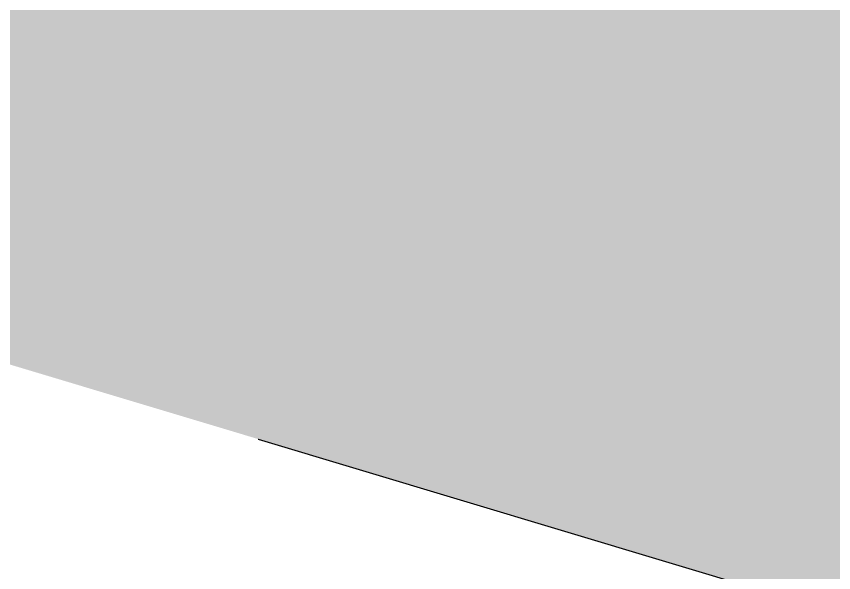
# Model space of a CAD drawing. Header units: inches. Extents: x 248001 to 248864, y 535757 to 536301.
# Drawn here: x 248119.11 to 248124.72, y 535915.01 to 535918.83 of the extents above; entities that cross this region are included whole.
import ezdxf

# ---------------------------------------------------------------- set-up
doc = ezdxf.new("R2010")
doc.units = ezdxf.units.IN
doc.header["$MEASUREMENT"] = 0
doc.linetypes.add('DASHED2', pattern=[9.525, 6.35, -3.175])
doc.layers.add('E1 precinct', color=88, linetype='Continuous')
doc.layers.add('SURVEYED_BOUNDARY', color=7, linetype='DASHED2', lineweight=70)

msp = doc.modelspace()

# ---------------------------------------------------------------- hatches: boundary and pattern name
at = {"layer": 'E1 precinct', "transparency": 33554572}
h = msp.add_hatch(color=256, dxfattribs=at)
h.dxf.hatch_style = 1
h.paths.add_polyline_path([(248154.071, 535919.0256), (248152.1869, 535919.8024), (248149.7811, 535920.1047), (248147.6358, 535919.639), (248144.1212, 535919.5844), (248141.7827, 535918.5718), (248138.8855, 535919.1271), (248136.3476, 535918.7094), (248133.8281, 535919.0287), (248132.3522, 535919.464), (248129.9571, 535920.2125), (248125.616, 535919.7135), (248122.6221, 535920.3123), (248120.4241, 535921.465), (248114.2643, 535917.8787), (248127.1379, 535914.0133), (248138.5538, 535912.8395), (248147.8205, 535910.5914), (248155.5183, 535906.2915), (248157.3581, 535906.792), (248160.5673, 535904.6525), (248163.4242, 535901.8754), (248166.9155, 535899.9252), (248180.4332, 535891.0611), (248179.9519, 535892.2744), (248178.9873, 535893.9257), (248176.9535, 535896.7902), (248175.8733, 535899.1865), (248174.6833, 535901.8153), (248174.1399, 535902.7918), (248172.8247, 535905.5901), (248171.1588, 535906.9792), (248168.6254, 535909.3375), (248166.5118, 535910.6737), (248164.1006, 535913.1609), (248162.2721, 535914.3721), (248159.5729, 535916.2075), (248157.3763, 535917.6666)])
h = msp.add_hatch(color=256, dxfattribs=at)
h.dxf.hatch_style = 1
h.paths.add_polyline_path([(248154.071, 535919.0256), (248152.1869, 535919.8024), (248149.7811, 535920.1047), (248147.6358, 535919.639), (248144.1212, 535919.5844), (248141.7827, 535918.5718), (248138.8855, 535919.1271), (248136.3476, 535918.7094), (248133.8281, 535919.0287), (248132.3522, 535919.464), (248129.9571, 535920.2125), (248125.616, 535919.7135), (248122.6221, 535920.3123), (248120.4241, 535921.465), (248114.2643, 535917.8787), (248127.1379, 535914.0133), (248138.5538, 535912.8395), (248147.8205, 535910.5914), (248155.5183, 535906.2915), (248157.3581, 535906.792), (248160.5673, 535904.6525), (248163.4242, 535901.8754), (248166.9155, 535899.9252), (248180.4332, 535891.0611), (248179.9519, 535892.2744), (248178.9873, 535893.9257), (248176.9535, 535896.7902), (248175.8733, 535899.1865), (248174.6833, 535901.8153), (248174.1399, 535902.7918), (248172.8247, 535905.5901), (248171.1588, 535906.9792), (248168.6254, 535909.3375), (248166.5118, 535910.6737), (248164.1006, 535913.1609), (248162.2721, 535914.3721), (248159.5729, 535916.2075), (248157.3763, 535917.6666)])

# ---------------------------------------------------------------- linework, layer by layer
at = {"layer": 'SURVEYED_BOUNDARY', "lineweight": 30, "elevation": 2132}
msp.add_lwpolyline([(248103.144, 535918.7655), (248111.6442, 535918.6653), (248127.1379, 535914.0133), (248138.5538, 535912.8395), (248147.8205, 535910.5914), (248166.9155, 535899.9252), (248193.6309, 535882.4067), (248219.6968, 535864.7122), (248233.4893, 535852.3384), (248260.9648, 535860.8325), (248273.2595, 535862.6689), (248282.3087, 535864.0206), (248286.5926, 535861.0571), (248297.8651, 535852.2681)], dxfattribs=at)
msp.add_lwpolyline([(248103.144, 535918.7655), (248111.6442, 535918.6653), (248127.1379, 535914.0133), (248138.5538, 535912.8395), (248147.8205, 535910.5914), (248166.9155, 535899.9252), (248193.6309, 535882.4067), (248219.6968, 535864.7122), (248233.4893, 535852.3384), (248260.9648, 535860.8325), (248273.2595, 535862.6689), (248282.3087, 535864.0206), (248286.5926, 535861.0571), (248297.8651, 535852.2681)], dxfattribs=at)
at = {"layer": 'SURVEYED_BOUNDARY', "lineweight": 5, "elevation": 2132}
msp.add_lwpolyline([(248103.144, 535918.7655), (248111.6442, 535918.6653), (248127.1379, 535914.0133), (248138.5538, 535912.8395), (248147.8205, 535910.5914), (248166.9155, 535899.9252), (248193.6309, 535882.4067), (248219.6968, 535864.7122), (248233.4893, 535852.3384), (248260.9648, 535860.8325), (248273.2595, 535862.6689), (248282.3087, 535864.0206), (248286.5926, 535861.0571), (248297.8651, 535852.2681)], dxfattribs=at)
msp.add_lwpolyline([(248103.144, 535918.7655), (248111.6442, 535918.6653), (248127.1379, 535914.0133), (248138.5538, 535912.8395), (248147.8205, 535910.5914), (248166.9155, 535899.9252), (248193.6309, 535882.4067), (248219.6968, 535864.7122), (248233.4893, 535852.3384), (248260.9648, 535860.8325), (248273.2595, 535862.6689), (248282.3087, 535864.0206), (248286.5926, 535861.0571), (248297.8651, 535852.2681)], dxfattribs=at)

doc.saveas('drawing.dxf')
